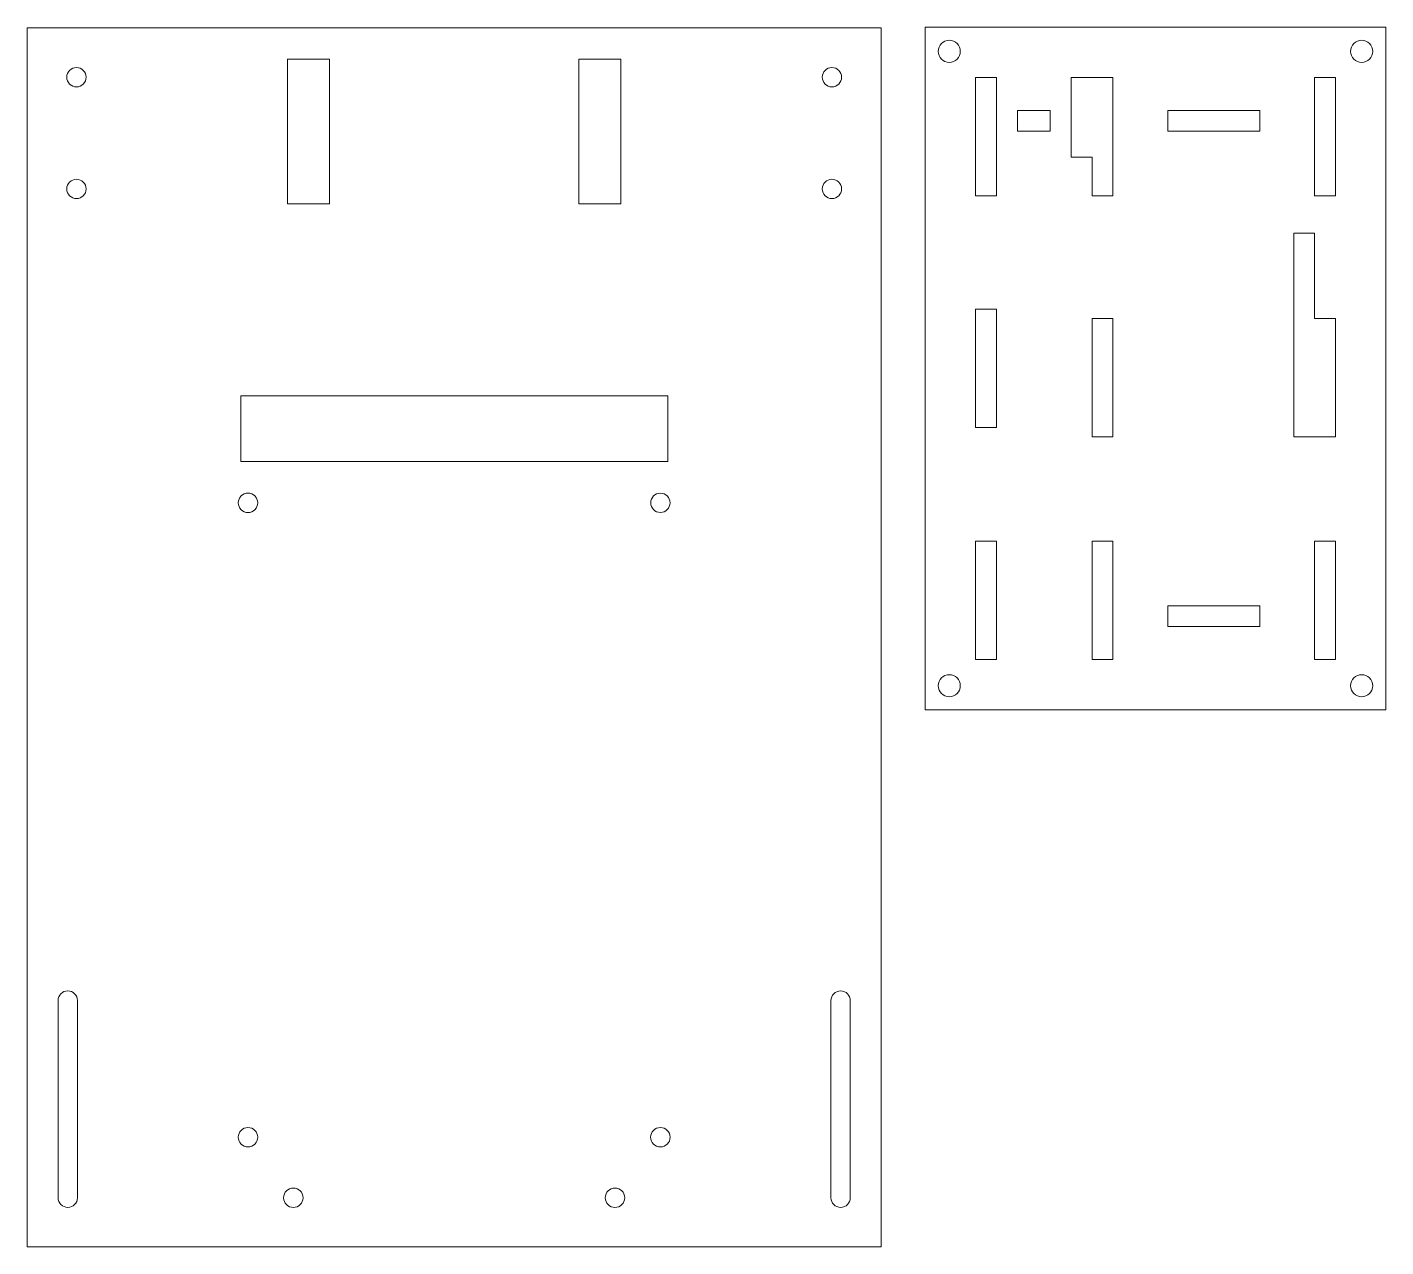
# Model space of a CAD drawing. Header units: millimetres. Extents: x -65 to 142, y -93 to 92.
import ezdxf

# ---------------------------------------------------------------- set-up
doc = ezdxf.new("R2010")
doc.units = ezdxf.units.MM

msp = doc.modelspace()

# ---------------------------------------------------------------- linework, layer by layer
at = {"color": 1, "linetype": 'Continuous', "lineweight": 0}
for p, q in [((-65, 92.25), (65, 92.25)), ((-65, -93.25), (-65, 92.25)), ((65, 92.25), (65, -93.25)), ((71.68, -11.53), (71.68, 92.37)), ((71.68, 92.37), (141.82, 92.37)), ((141.82, -11.53), (141.82, 92.37)), ((71.68, -11.53), (141.82, -11.53)), ((65, -93.25), (-65, -93.25))]:
    msp.add_line(p, q, dxfattribs=at)
at = {"color": 5, "linetype": 'Continuous', "lineweight": 0}
for p, q in [((-25.35, 65.49), (-25.35, 87.49)), ((-25.35, 87.49), (-19, 87.49)), ((-19, 87.49), (-19, 65.49)), ((19, 65.49), (19, 87.49)), ((19, 87.49), (25.35, 87.49)), ((25.35, 87.49), (25.35, 65.49)), ((79.36, 84.69), (82.53, 84.69)), ((79.36, 66.69), (79.36, 84.69)), ((82.53, 84.69), (82.53, 66.69)), ((93.93, 84.69), (100.28, 84.69)), ((93.93, 84.69), (93.93, 72.59)), ((100.28, 84.69), (100.28, 66.69)), ((130.97, 84.69), (130.97, 66.69)), ((130.97, 84.69), (134.14, 84.69)), ((134.14, 66.69), (134.14, 84.69)), ((85.73, 79.69), (85.73, 76.52)), ((85.73, 79.69), (90.73, 79.69)), ((90.73, 79.69), (90.73, 76.52)), ((108.63, 79.69), (108.63, 76.52)), ((108.63, 79.69), (122.63, 79.69)), ((122.63, 79.69), (122.63, 76.52)), ((85.73, 76.52), (90.73, 76.52)), ((108.63, 76.52), (122.63, 76.52)), ((93.93, 72.59), (97.11, 72.59)), ((97.11, 72.59), (97.11, 66.69)), ((79.36, 66.69), (82.53, 66.69)), ((97.11, 66.69), (100.28, 66.69)), ((134.14, 66.69), (130.97, 66.69)), ((-19, 65.49), (-25.35, 65.49)), ((25.35, 65.49), (19, 65.49)), ((127.79, 30.04), (127.79, 61.04)), ((130.97, 61.04), (127.79, 61.04)), ((130.97, 48.04), (130.97, 61.04)), ((79.36, 31.44), (79.36, 49.44)), ((79.36, 49.44), (82.53, 49.44)), ((82.53, 49.44), (82.53, 31.44)), ((97.11, 48.04), (97.11, 30.04)), ((97.11, 48.04), (100.28, 48.04)), ((100.28, 48.04), (100.28, 30.04)), ((134.14, 48.04), (130.97, 48.04)), ((134.14, 30.04), (134.14, 48.04)), ((-32.5, 36.25), (32.5, 36.25)), ((-32.5, 36.25), (-32.5, 26.25)), ((32.5, 36.25), (32.5, 26.25)), ((79.36, 31.44), (82.53, 31.44)), ((97.11, 30.04), (100.28, 30.04)), ((134.14, 30.04), (127.79, 30.04)), ((-32.5, 26.25), (32.5, 26.25)), ((79.36, -3.86), (79.36, 14.14)), ((79.36, 14.14), (82.53, 14.14)), ((82.53, 14.14), (82.53, -3.86)), ((97.11, 14.14), (97.11, -3.86)), ((97.11, 14.14), (100.28, 14.14)), ((100.28, 14.14), (100.28, -3.86)), ((130.97, -3.86), (130.97, 14.14)), ((134.14, 14.14), (130.97, 14.14)), ((134.14, -3.86), (134.14, 14.14)), ((108.63, 4.32), (108.63, 1.14)), ((108.63, 4.32), (122.63, 4.32)), ((122.63, 4.32), (122.63, 1.14)), ((108.63, 1.14), (122.63, 1.14)), ((79.36, -3.86), (82.53, -3.86)), ((97.11, -3.86), (100.28, -3.86)), ((130.97, -3.86), (134.14, -3.86)), ((-60.3, -55.78), (-60.3, -85.78)), ((-57.35, -85.78), (-57.35, -55.78)), ((57.35, -55.78), (57.35, -85.78)), ((60.3, -85.78), (60.3, -55.78))]:
    msp.add_line(p, q, dxfattribs=at)
for centre, radius in [((75.36, 88.69), 1.68), ((138.14, 88.69), 1.68), ((-57.5, 84.75), 1.47), ((57.5, 84.75), 1.47), ((-57.5, 67.75), 1.47), ((57.5, 67.75), 1.47), ((-31.39, 19.98), 1.48), ((31.39, 19.98), 1.47), ((75.36, -7.86), 1.68), ((138.14, -7.86), 1.68), ((-31.39, -76.57), 1.48), ((31.39, -76.57), 1.48), ((-24.48, -85.78), 1.48), ((24.48, -85.78), 1.48)]:
    msp.add_circle(centre, radius, dxfattribs=at)
for centre, radius, start, end in [((-58.82, -55.78), 1.48, 0, 180), ((58.83, -55.78), 1.47, 0, 180), ((-58.82, -85.78), 1.47, 180, 0), ((58.83, -85.78), 1.47, 180, 0)]:
    msp.add_arc(centre, radius, start, end, dxfattribs=at)

doc.saveas('drawing.dxf')
